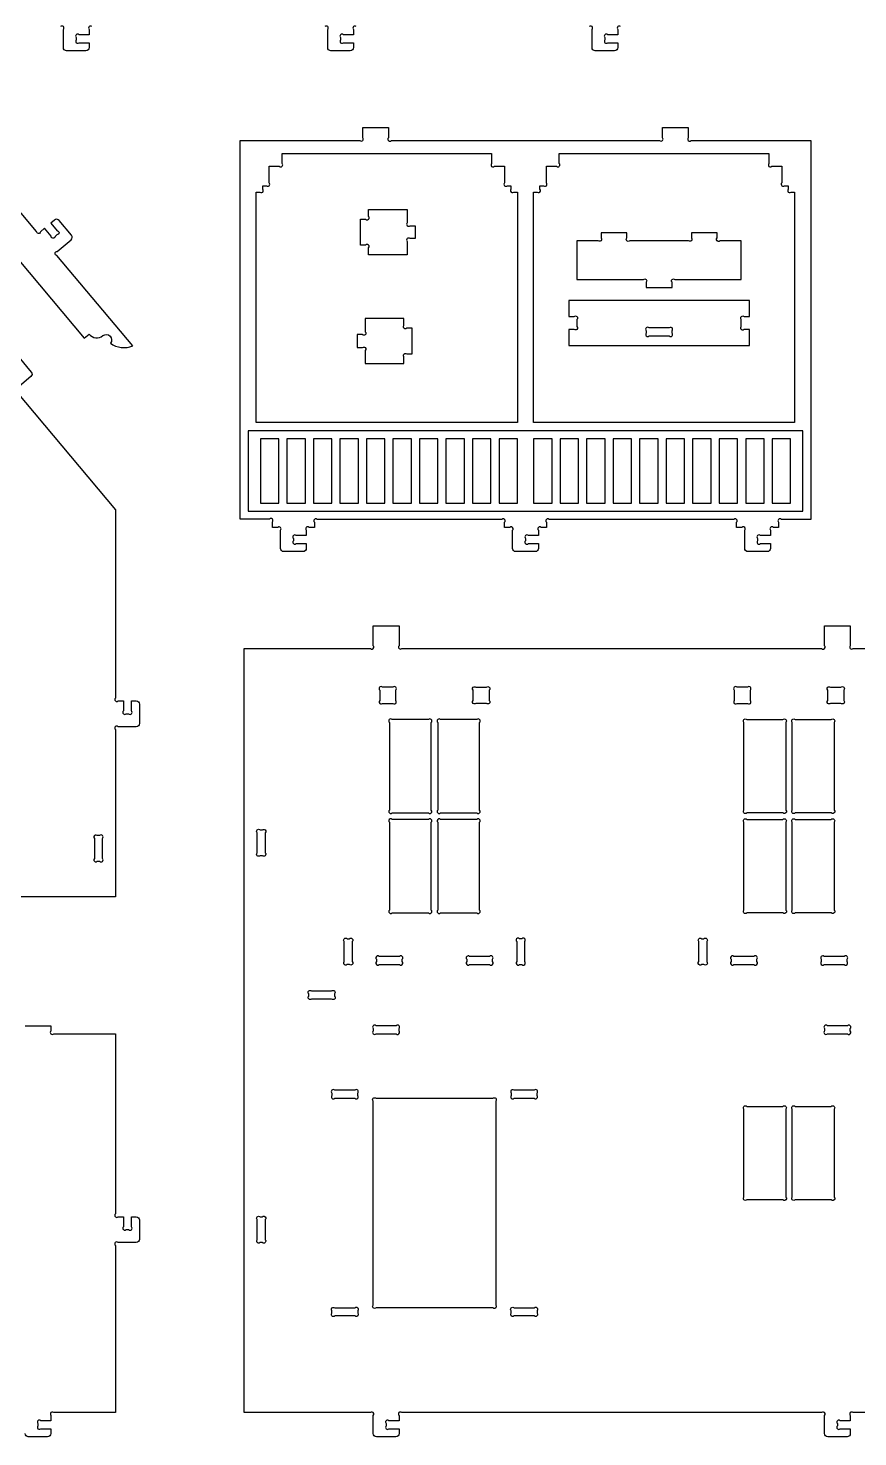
# Model space of a CAD drawing. Extents: x 766 to 5228, y 230 to 3677.
# Drawn here: x 2617 to 3852, y 230 to 2327 of the extents above; entities that cross this region are included whole.
import ezdxf

# ---------------------------------------------------------------- set-up
doc = ezdxf.new("R2010")
doc.units = 0
doc.header["$MEASUREMENT"] = 0
doc.layers.add('LAYER1', color=18, linetype='CONTINUOUS')

msp = doc.modelspace()

# ---------------------------------------------------------------- linework, layer by layer
at = {"layer": 'LAYER1'}
for points in [[(2712, 2329.5, 1), (2707.8, 2325.2), (2707.8, 2317.5), (2692.8, 2317.5, 1), (2688.6, 2313.2), (2688.6, 2309.7, 1), (2692.8, 2305.5), (2707.8, 2305.5), (2707.8, 2298.3, -0.414214), (2703, 2293.5), (2674.2, 2293.5, -0.414214), (2669.4, 2298.3), (2669.4, 2325.2, 1), (2665.1, 2329.5)], [(3105.6, 2329.5, 1), (3101.4, 2325.2), (3101.4, 2317.5), (3086.4, 2317.5, 1), (3082.2, 2313.2), (3082.2, 2309.7, 1), (3086.4, 2305.5), (3101.4, 2305.5), (3101.4, 2298.3, -0.414214), (3096.6, 2293.5), (3067.8, 2293.5, -0.414214), (3063, 2298.3), (3063, 2325.2, 1), (3058.7, 2329.5)], [(3499.2, 2329.5, 1), (3495, 2325.2), (3495, 2317.5), (3480, 2317.5, 1), (3475.8, 2313.2), (3475.8, 2309.7, 1), (3480, 2305.5), (3495, 2305.5), (3495, 2298.3, -0.414214), (3490.2, 2293.5), (3461.4, 2293.5, -0.414214), (3456.6, 2298.3), (3456.6, 2325.2, 1), (3452.3, 2329.5)], [(2420.9, 2198.7), (2700.5, 1865.5), (2707.8, 1871.6, 0.40836), (2728.3, 1869.4, -0.891219), (2739.5, 1858.1, 0.261881), (2772.6, 1854.2), (2659.7, 1988.8, -1), (2660.2, 1994.8), (2680.8, 2012.1, 0.414214), (2681.4, 2018.9), (2662.9, 2040.9, 0.414214), (2656.1, 2041.5), (2650.6, 2036.9), (2660.2, 2025.5, -1), (2659.7, 2019.5), (2657, 2017.2, -1), (2651, 2017.7), (2641.4, 2029.2), (2635.5, 2024.2, -1), (2629.5, 2024.7), (2420.9, 2273.4)], [(2603.1, 1837.2), (2621.6, 1815.2, -0.414214), (2621, 1808.4), (2600.4, 1791.1, 1)], [(2599.9, 1785.1), (2746.8, 1610), (2746.8, 1329.8, 1), (2751, 1325.6), (2758.8, 1325.6), (2758.8, 1310.6, 1), (2763, 1306.4), (2766.5, 1306.4, 1), (2770.8, 1310.6), (2770.8, 1325.6), (2778, 1325.6, -0.414214), (2782.8, 1320.8), (2782.8, 1292, -0.414214), (2778, 1287.2), (2751, 1287.2, 1), (2746.8, 1282.9), (2746.8, 1034), (2542.2, 1034, 1)], [(4033.2, 266), (3845.4, 266, 1), (3841.2, 261.7), (3841.2, 254), (3826.2, 254, 1), (3822, 249.7), (3822, 246.2, 1), (3826.2, 242), (3841.2, 242), (3841.2, 234.8, -0.414214), (3836.4, 230), (3807.6, 230, -0.414214), (3802.8, 234.8), (3802.8, 261.7, 1), (3798.5, 266), (3173.4, 266, 1), (3169.2, 261.7), (3169.2, 254), (3154.2, 254, 1), (3150, 249.7), (3150, 246.2, 1), (3154.2, 242), (3169.2, 242), (3169.2, 234.8, -0.414214), (3164.4, 230), (3135.6, 230, -0.414214), (3130.8, 234.8), (3130.8, 261.7, 1), (3126.5, 266), (2938.8, 266), (2938.8, 1403.6), (3126.5, 1403.6, 1), (3130.8, 1407.8), (3130.8, 1437.2), (3169.2, 1437.2), (3169.2, 1407.8, 1), (3173.4, 1403.6), (3798.5, 1403.6, 1), (3802.8, 1407.8), (3802.8, 1437.2), (3841.2, 1437.2), (3841.2, 1407.8, 1), (3845.4, 1403.6), (4033.2, 1403.6)], [(2612.4, 842), (2650.8, 842), (2650.8, 834.2, 1), (2655, 830), (2746.8, 830), (2746.8, 561.8, 1), (2751, 557.6), (2758.8, 557.6), (2758.8, 542.6, 1), (2763, 538.4), (2766.5, 538.4, 1), (2770.8, 542.6), (2770.8, 557.6), (2778, 557.6, -0.414214), (2782.8, 552.8), (2782.8, 524, -0.414214), (2778, 519.2), (2751, 519.2, 1), (2746.8, 514.9), (2746.8, 266), (2655, 266, 1), (2650.8, 261.7), (2650.8, 254), (2635.8, 254, 1), (2631.6, 249.7), (2631.6, 246.2, 1), (2635.8, 242), (2650.8, 242), (2650.8, 234.8, -0.414214), (2646, 230), (2617.2, 230, -0.414214), (2612.4, 234.8)]]:
    msp.add_lwpolyline(points, format="xyb", dxfattribs=at)
for points in [[(3782.3, 1595.9), (3738.6, 1595.9, 1), (3734.3, 1591.6), (3734.3, 1583.9), (3726.6, 1583.9, 1), (3722.3, 1579.6), (3722.3, 1571.9), (3707.4, 1571.9, 1), (3703.1, 1567.6), (3703.1, 1564.1, 1), (3707.4, 1559.9), (3722.3, 1559.9), (3722.3, 1552.7, -0.414214), (3717.5, 1547.9), (3688.7, 1547.9, -0.414214), (3683.9, 1552.7), (3683.9, 1579.6, 1), (3679.7, 1583.9), (3671.9, 1583.9), (3671.9, 1591.6, 1), (3667.7, 1595.9), (3393, 1595.9, 1), (3388.7, 1591.6), (3388.7, 1583.9), (3381, 1583.9, 1), (3376.7, 1579.6), (3376.7, 1571.9), (3361.8, 1571.9, 1), (3357.5, 1567.6), (3357.5, 1564.1, 1), (3361.8, 1559.9), (3376.7, 1559.9), (3376.7, 1552.7, -0.414214), (3371.9, 1547.9), (3343.1, 1547.9, -0.414214), (3338.3, 1552.7), (3338.3, 1579.6, 1), (3334.1, 1583.9), (3326.3, 1583.9), (3326.3, 1591.6, 1), (3322.1, 1595.9), (3047.4, 1595.9, 1), (3043.1, 1591.6), (3043.1, 1583.9), (3035.4, 1583.9, 1), (3031.1, 1579.6), (3031.1, 1571.9), (3016.2, 1571.9, 1), (3011.9, 1567.6), (3011.9, 1564.1, 1), (3016.2, 1559.9), (3031.1, 1559.9), (3031.1, 1552.7, -0.414214), (3026.3, 1547.9), (2997.5, 1547.9, -0.414214), (2992.7, 1552.7), (2992.7, 1579.6, 1), (2988.5, 1583.9), (2980.7, 1583.9), (2980.7, 1592.1, 1), (2976.5, 1596.3), (2932.7, 1596.3), (2932.7, 2159.9), (3110.9, 2159.9, 1), (3115.1, 2164.1), (3115.1, 2179.1), (3153.5, 2179.1), (3153.5, 2164.1, 1), (3157.8, 2159.9), (3557.3, 2159.9, 1), (3561.5, 2164.1), (3561.5, 2179.1), (3599.9, 2179.1), (3599.9, 2164.1, 1), (3604.2, 2159.9), (3782.3, 2159.9)], [(2956.7, 1739.9), (2956.7, 2083.1), (2962.1, 2083.1, 1), (2966.3, 2087.3), (2966.3, 2092.7), (2971.7, 2092.7, 1), (2975.9, 2096.9), (2975.9, 2121.5), (2990.9, 2121.5, 1), (2995.1, 2125.7), (2995.1, 2140.7), (3307.1, 2140.7), (3307.1, 2125.7, 1), (3311.4, 2121.5), (3326.3, 2121.5), (3326.3, 2096.9, 1), (3330.6, 2092.7), (3335.9, 2092.7), (3335.9, 2087.3, 1), (3340.2, 2083.1), (3345.5, 2083.1), (3345.5, 1739.9)], [(3369.5, 1739.9), (3369.5, 2083.1), (3374.9, 2083.1, 1), (3379.1, 2087.3), (3379.1, 2092.7), (3384.5, 2092.7, 1), (3388.7, 2096.9), (3388.7, 2121.5), (3403.7, 2121.5, 1), (3407.9, 2125.7), (3407.9, 2140.7), (3719.9, 2140.7), (3719.9, 2125.7, 1), (3724.2, 2121.5), (3739.1, 2121.5), (3739.1, 2096.9, 1), (3743.4, 2092.7), (3748.7, 2092.7), (3748.7, 2087.3, 1), (3753, 2083.1), (3758.3, 2083.1), (3758.3, 1739.9)], [(3181.4, 2057.1), (3181.4, 2037.4, 1), (3185.6, 2033.1), (3193.4, 2033.1), (3193.4, 2013.9), (3185.6, 2013.9, 1), (3181.4, 2009.7), (3181.4, 1989.9), (3123.8, 1989.9), (3123.8, 2000.1, 1), (3119.5, 2004.3), (3111.8, 2004.3), (3111.8, 2042.7), (3119.5, 2042.7, 1), (3123.8, 2047), (3123.8, 2057.1)], [(3604.5, 2022.6), (3604.5, 2014.9, -1), (3600.3, 2010.6), (3512.8, 2010.6, -1), (3508.5, 2014.9), (3508.5, 2022.6), (3470.1, 2022.6), (3470.1, 2014.9, -1), (3465.9, 2010.6), (3434.1, 2010.6), (3434.1, 1953), (3533.1, 1953, -1), (3537.3, 1948.8), (3537.3, 1941), (3575.7, 1941), (3575.7, 1948.8, -1), (3580, 1953), (3678.9, 1953), (3678.9, 2010.6), (3647.2, 2010.6, -1), (3642.9, 2014.9), (3642.9, 2022.6)], [(3422.1, 1897.8), (3429.9, 1897.8, -1), (3434.1, 1893.6), (3434.1, 1882.9, -1), (3429.9, 1878.6), (3422.1, 1878.6), (3422.1, 1854.6), (3690.9, 1854.6), (3690.9, 1878.6), (3683.2, 1878.6, -1), (3678.9, 1882.9), (3678.9, 1893.6, -1), (3683.2, 1897.8), (3690.9, 1897.8), (3690.9, 1921.8), (3422.1, 1921.8)], [(3119, 1894.9), (3119, 1875.1, -1), (3114.7, 1870.9), (3107, 1870.9), (3107, 1851.7), (3114.7, 1851.7, -1), (3119, 1847.4), (3119, 1827.7), (3176.6, 1827.7), (3176.6, 1837.8, -1), (3180.8, 1842.1), (3188.6, 1842.1), (3188.6, 1880.5), (3180.8, 1880.5, -1), (3176.6, 1884.7), (3176.6, 1894.9)], [(3541.6, 1869), (3571.5, 1869, 1), (3575.7, 1873.3), (3575.7, 1876.8, 1), (3571.5, 1881), (3541.6, 1881, 1), (3537.3, 1876.8), (3537.3, 1873.3, 1)], [(3140.4, 1341.7), (3140.4, 1326.2, 1), (3144.6, 1322), (3160.1, 1322, 1), (3164.4, 1326.2), (3164.4, 1341.7, 1), (3160.1, 1346), (3144.6, 1346, 1)], [(3283.8, 1346), (3299.3, 1346, -1), (3303.6, 1341.7), (3303.6, 1326.2, -1), (3299.3, 1322), (3283.8, 1322, -1), (3279.6, 1326.2), (3279.6, 1341.7, -1)], [(3672.6, 1322), (3688.1, 1322, 1), (3692.4, 1326.2), (3692.4, 1341.7, 1), (3688.1, 1346), (3672.6, 1346, 1), (3668.4, 1341.7), (3668.4, 1326.2, 1)], [(3827.3, 1322), (3811.8, 1322, -1), (3807.6, 1326.2), (3807.6, 1341.7, -1), (3811.8, 1346), (3827.3, 1346, -1), (3831.6, 1341.7), (3831.6, 1326.2, -1)], [(3154.8, 1293.7), (3154.8, 1163, 1), (3159, 1158.8), (3212.9, 1158.8, 1), (3217.2, 1163), (3217.2, 1293.7, 1), (3212.9, 1298), (3159, 1298, 1)], [(3226.8, 1293.7), (3226.8, 1163, 1), (3231, 1158.8), (3284.9, 1158.8, 1), (3289.2, 1163), (3289.2, 1293.7, 1), (3284.9, 1298), (3231, 1298, 1)], [(3745.2, 1293.7), (3745.2, 1163, -1), (3740.9, 1158.8), (3687, 1158.8, -1), (3682.8, 1163), (3682.8, 1293.7, -1), (3687, 1298), (3740.9, 1298, -1)], [(3817.2, 1293.7), (3817.2, 1163, -1), (3812.9, 1158.8), (3759, 1158.8, -1), (3754.8, 1163), (3754.8, 1293.7, -1), (3759, 1298), (3812.9, 1298, -1)], [(2970, 1129.3), (2970, 1099.4, -1), (2965.7, 1095.2), (2962.2, 1095.2, -1), (2958, 1099.4), (2958, 1129.3, -1), (2962.2, 1133.6), (2965.7, 1133.6, -1)], [(3154.8, 1144.9), (3154.8, 1014.2, 1), (3159, 1010), (3212.9, 1010, 1), (3217.2, 1014.2), (3217.2, 1144.9, 1), (3212.9, 1149.2), (3159, 1149.2, 1)], [(3226.8, 1144.9), (3226.8, 1014.2, 1), (3231, 1010), (3284.9, 1010, 1), (3289.2, 1014.2), (3289.2, 1144.9, 1), (3284.9, 1149.2), (3231, 1149.2, 1)], [(3745.2, 1144.9), (3745.2, 1014.2, -1), (3740.9, 1010), (3687, 1010, -1), (3682.8, 1014.2), (3682.8, 1144.9, -1), (3687, 1149.2), (3740.9, 1149.2, -1)], [(3817.2, 1144.9), (3817.2, 1014.2, -1), (3812.9, 1010), (3759, 1010, -1), (3754.8, 1014.2), (3754.8, 1144.9, -1), (3759, 1149.2), (3812.9, 1149.2, -1)], [(2715.6, 1120.9), (2715.6, 1091, 1), (2719.8, 1086.8), (2723.3, 1086.8, 1), (2727.6, 1091), (2727.6, 1120.9, 1), (2723.3, 1125.2), (2719.8, 1125.2, 1)], [(3099.6, 967.3), (3099.6, 937.4, -1), (3095.3, 933.2), (3091.8, 933.2, -1), (3087.6, 937.4), (3087.6, 967.3, -1), (3091.8, 971.6), (3095.3, 971.6, -1)], [(3348.6, 933.2), (3352.1, 933.2, 1), (3356.4, 937.4), (3356.4, 967.3, 1), (3352.1, 971.6), (3348.6, 971.6, 1), (3344.4, 967.3), (3344.4, 937.4, 1)], [(3615.6, 937.4), (3615.6, 967.3, -1), (3619.8, 971.6), (3623.3, 971.6, -1), (3627.6, 967.3), (3627.6, 937.4, -1), (3623.3, 933.2), (3619.8, 933.2, -1)], [(3169.7, 945.2), (3139.8, 945.2, 1), (3135.6, 940.9), (3135.6, 937.4, 1), (3139.8, 933.2), (3169.7, 933.2, 1), (3174, 937.4), (3174, 940.9, 1)], [(3304.1, 945.2), (3274.2, 945.2, 1), (3270, 940.9), (3270, 937.4, 1), (3274.2, 933.2), (3304.1, 933.2, 1), (3308.4, 937.4), (3308.4, 940.9, 1)], [(3667.8, 933.2), (3697.7, 933.2, 1), (3702, 937.4), (3702, 940.9, 1), (3697.7, 945.2), (3667.8, 945.2, 1), (3663.6, 940.9), (3663.6, 937.4, 1)], [(3802.2, 933.2), (3832.1, 933.2, 1), (3836.4, 937.4), (3836.4, 940.9, 1), (3832.1, 945.2), (3802.2, 945.2, 1), (3798, 940.9), (3798, 937.4, 1)], [(3039, 893.8), (3068.9, 893.8, -1), (3073.2, 889.6), (3073.2, 886.1, -1), (3068.9, 881.8), (3039, 881.8, -1), (3034.8, 886.1), (3034.8, 889.6, -1)], [(3135, 830), (3164.9, 830, 1), (3169.2, 834.2), (3169.2, 837.7, 1), (3164.9, 842), (3135, 842, 1), (3130.8, 837.7), (3130.8, 834.2, 1)], [(3807, 830), (3836.9, 830, 1), (3841.2, 834.2), (3841.2, 837.7, 1), (3836.9, 842), (3807, 842, 1), (3802.8, 837.7), (3802.8, 834.2, 1)], [(3073.5, 734), (3103.4, 734, 1), (3107.7, 738.2), (3107.7, 741.7, 1), (3103.4, 746), (3073.5, 746, 1), (3069.3, 741.7), (3069.3, 738.2, 1)], [(3313.2, 729.7), (3313.2, 426.2, -1), (3308.9, 422), (3135, 422, -1), (3130.8, 426.2), (3130.8, 729.7, -1), (3135, 734), (3308.9, 734, -1)], [(3340.6, 734), (3370.4, 734, 1), (3374.7, 738.2), (3374.7, 741.7, 1), (3370.4, 746), (3340.6, 746, 1), (3336.3, 741.7), (3336.3, 738.2, 1)], [(3745.2, 717.7), (3745.2, 587, -1), (3740.9, 582.8), (3687, 582.8, -1), (3682.8, 587), (3682.8, 717.7, -1), (3687, 722), (3740.9, 722, -1)], [(3817.2, 717.7), (3817.2, 587, -1), (3812.9, 582.8), (3759, 582.8, -1), (3754.8, 587), (3754.8, 717.7, -1), (3759, 722), (3812.9, 722, -1)], [(2970, 553.3), (2970, 523.4, -1), (2965.7, 519.2), (2962.2, 519.2, -1), (2958, 523.4), (2958, 553.3, -1), (2962.2, 557.6), (2965.7, 557.6, -1)], [(3073.5, 422), (3103.4, 422, -1), (3107.7, 417.7), (3107.7, 414.2, -1), (3103.4, 410), (3073.5, 410, -1), (3069.3, 414.2), (3069.3, 417.7, -1)], [(3340.6, 422), (3370.4, 422, -1), (3374.7, 417.7), (3374.7, 414.2, -1), (3370.4, 410), (3340.6, 410, -1), (3336.3, 414.2), (3336.3, 417.7, -1)]]:
    msp.add_lwpolyline(points, format="xyb", close=True, dxfattribs=at)
for points in [[(3770.3, 1727.9), (2944.7, 1727.9), (2944.7, 1607.9), (3770.3, 1607.9)], [(2990.2, 1715.9), (2962.7, 1715.9), (2962.7, 1619.9), (2990.2, 1619.9)], [(3002.2, 1715.9), (3002.2, 1619.9), (3029.7, 1619.9), (3029.7, 1715.9)], [(3069.2, 1619.9), (3069.2, 1715.9), (3041.7, 1715.9), (3041.7, 1619.9)], [(3081.2, 1715.9), (3081.2, 1619.9), (3108.7, 1619.9), (3108.7, 1715.9)], [(3120.7, 1715.9), (3120.7, 1619.9), (3148.1, 1619.9), (3148.1, 1715.9)], [(3160.1, 1715.9), (3160.1, 1619.9), (3187.6, 1619.9), (3187.6, 1715.9)], [(3199.6, 1715.9), (3199.6, 1619.9), (3227.1, 1619.9), (3227.1, 1715.9)], [(3239.1, 1715.9), (3239.1, 1619.9), (3266.6, 1619.9), (3266.6, 1715.9)], [(3278.6, 1715.9), (3278.6, 1619.9), (3306.1, 1619.9), (3306.1, 1715.9)], [(3318.1, 1619.9), (3345.5, 1619.9), (3345.5, 1715.9), (3318.1, 1715.9)], [(3397, 1715.9), (3369.5, 1715.9), (3369.5, 1619.9), (3397, 1619.9)], [(3409, 1715.9), (3409, 1619.9), (3436.5, 1619.9), (3436.5, 1715.9)], [(3448.5, 1715.9), (3448.5, 1619.9), (3476, 1619.9), (3476, 1715.9)], [(3488, 1715.9), (3488, 1619.9), (3515.5, 1619.9), (3515.5, 1715.9)], [(3527.5, 1715.9), (3527.5, 1619.9), (3554.9, 1619.9), (3554.9, 1715.9)], [(3566.9, 1715.9), (3566.9, 1619.9), (3594.4, 1619.9), (3594.4, 1715.9)], [(3606.4, 1715.9), (3606.4, 1619.9), (3633.9, 1619.9), (3633.9, 1715.9)], [(3645.9, 1715.9), (3645.9, 1619.9), (3673.4, 1619.9), (3673.4, 1715.9)], [(3685.4, 1715.9), (3685.4, 1619.9), (3712.9, 1619.9), (3712.9, 1715.9)], [(3724.9, 1619.9), (3752.3, 1619.9), (3752.3, 1715.9), (3724.9, 1715.9)]]:
    msp.add_lwpolyline(points, close=True, dxfattribs=at)

doc.saveas('drawing.dxf')
